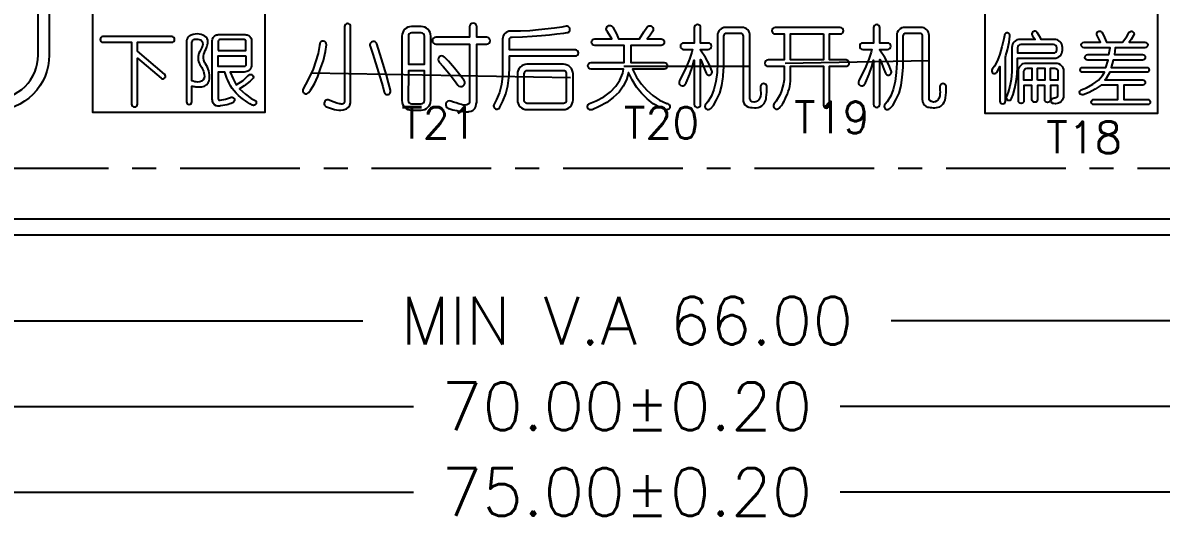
# Model space of a CAD drawing. Header units: millimetres. Extents: x -41 to 727, y -91 to 104.
# Drawn here: x 10.67 to 46.34, y -1.12 to 14.55 of the extents above; entities that cross this region are included whole.
import ezdxf

# ---------------------------------------------------------------- set-up
doc = ezdxf.new("R2010")
doc.units = ezdxf.units.MM
doc.header["$LTSCALE"] = 3
doc.header["$MEASUREMENT"] = 0
doc.linetypes.add('CENTER', pattern=[2, 1.25, -0.25, 0.25, -0.25])
for name, color, linetype in [('DIM', 102, 'Continuous'), ('POL', 1, 'Continuous'), ('VA', 5, 'Continuous')]:
    doc.layers.add(name, color=color, linetype=linetype)
doc.styles.add('ROMANS', font='romans.shx')
doc.dimstyles.new('1h5', dxfattribs={"dimtxt": 1.5, "dimasz": 1.2, "dimexe": 0.6, "dimexo": 0.3, "dimgap": 0.3, "dimtad": 0, "dimtxsty": 'Standard', "dimcen": 1.2, "dimadec": 0, "dimazin": 0, "dimtfac": 1, "dimtmove": 0, "dimatfit": 3, "dimfxl": 0, "dimarcsym": 0})

# ---------------------------------------------------------------- blocks, each defined once
blk = doc.blocks.new('*D9')
at = {"layer": 'DEFPOINTS', "color": 0}
for p in [(-7.9, 7.9), (67.1, 7.9), (-7.9, -0.146)]:
    blk.add_point(p, dxfattribs=at)
at = {"layer": 'DIM', "color": 0, "lineweight": -2}
for p, q in [((-7.9, 7.527), (-7.9, -0.518)), ((67.1, 7.527), (67.1, -0.518)), ((-6.708, -0.146), (22.916, -0.146)), ((65.908, -0.146), (36.284, -0.146))]:
    blk.add_line(p, q, dxfattribs=at)
at = {"layer": 'DIM', "color": 0}
for points in [[(-6.708, 0.053), (-6.708, -0.345), (-7.9, -0.146)], [(65.908, 0.053), (65.908, -0.345), (67.1, -0.146)]]:
    blk.add_solid(points, dxfattribs=at)
at = {"layer": 'DIM', "color": 0, "insert": (29.6, -0.146), "char_height": 1.49, "attachment_point": 5, "style": 'ROMANS'}
blk.add_mtext('75.00%%p0.20', dxfattribs=at)
blk = doc.blocks.new('*D10')
at = {"layer": 'DEFPOINTS', "color": 0}
for p in [(-5.4, 7.9), (64.6, 7.9), (-5.4, 2.536)]:
    blk.add_point(p, dxfattribs=at)
at = {"layer": 'DIM', "color": 0, "lineweight": -2}
for p, q in [((-5.4, 7.527), (-5.4, 2.164)), ((64.6, 7.527), (64.6, 2.164)), ((-4.208, 2.536), (22.916, 2.536)), ((63.408, 2.536), (36.284, 2.536))]:
    blk.add_line(p, q, dxfattribs=at)
at = {"layer": 'DIM', "color": 0}
for points in [[(-4.208, 2.735), (-4.208, 2.337), (-5.4, 2.536)], [(63.408, 2.735), (63.408, 2.337), (64.6, 2.536)]]:
    blk.add_solid(points, dxfattribs=at)
at = {"layer": 'DIM', "color": 0, "insert": (29.6, 2.536), "char_height": 1.49, "attachment_point": 5, "style": 'ROMANS'}
blk.add_mtext('70.00%%p0.20', dxfattribs=at)
blk = doc.blocks.new('*D11')
at = {"layer": 'DEFPOINTS', "color": 0}
for p in [(-3.4, 10), (62.6, 10), (-3.4, 5.218)]:
    blk.add_point(p, dxfattribs=at)
at = {"layer": 'DIM', "color": 0, "lineweight": -2}
for p, q in [((-3.4, 9.627), (-3.4, 4.846)), ((62.6, 9.627), (62.6, 4.846)), ((-2.208, 5.218), (21.32, 5.218)), ((61.408, 5.218), (37.88, 5.218))]:
    blk.add_line(p, q, dxfattribs=at)
at = {"layer": 'DIM', "color": 0}
for points in [[(-2.208, 5.417), (-2.208, 5.019), (-3.4, 5.218)], [(61.408, 5.417), (61.408, 5.019), (62.6, 5.218)]]:
    blk.add_solid(points, dxfattribs=at)
at = {"layer": 'DIM', "color": 0, "insert": (29.6, 5.218), "char_height": 1.49, "attachment_point": 5, "style": 'ROMANS'}
blk.add_mtext('MIN V.A 66.00', dxfattribs=at)

msp = doc.modelspace()

# ---------------------------------------------------------------- linework, layer by layer
msp.add_line((67.1, 7.9), (-7.9, 7.9))
for points in [[(11.497, 13.54, -0.414214), (9.757, 11.8), (9.257, 11.8), (9.257, 12.15), (9.757, 12.15, 0.414214), (11.147, 13.54), (11.147, 31.062, 0.414214), (9.757, 32.452), (9.257, 32.452), (9.257, 32.802), (9.757, 32.802, -0.414214), (11.497, 31.062)], [(20.751, 14.432), (20.751, 12.122), (20.748, 12.092), (20.745, 12.072, -0.328665), (20.696, 12.011), (20.678, 12.007, -0.070444), (20.616, 12.01), (20.593, 12.014, -0.049754), (20.267, 12.131, 1.016351), (20.189, 11.917, 0.018557), (20.434, 11.837, 0.105117), (20.703, 11.821), (20.741, 11.83, 0.310575), (20.936, 12.045, 0.017604), (20.942, 12.122), (20.942, 14.432, 1)], [(22.85, 14.435, 0.414214), (22.55, 14.135), (22.549, 12.116, 0.414214), (22.85, 11.815), (23.151, 11.815, 0.414214), (23.453, 12.116), (23.453, 14.135, 0.414214), (23.153, 14.435)], [(25.208, 14.097), (24.895, 14.097), (24.895, 14.423, 1), (24.669, 14.423), (24.669, 14.097), (23.61, 14.097, 1), (23.61, 13.884), (24.669, 13.884), (24.669, 12.066, -0.211186), (24.641, 12.008, -0.206017), (24.412, 11.988, -0.023867), (24.08, 12.098, 1), (24, 11.871), (24.017, 11.865, 0.062857), (24.525, 11.765), (24.575, 11.765), (24.625, 11.767), (24.65, 11.769, 0.324897), (24.863, 11.934, 0.094288), (24.895, 12.191), (24.895, 13.884), (25.208, 13.884, 1)], [(25.916, 14.033, -0.41392), (25.986, 14.102), (26.004, 14.102), (26.33, 14.115), (26.631, 14.128), (26.919, 14.153), (27.17, 14.178), (27.408, 14.203), (27.621, 14.228), (27.727, 14.242, 1.021285), (27.697, 14.44), (27.559, 14.416), (27.333, 14.378), (26.831, 14.328), (26.556, 14.303), (26.267, 14.291), (25.953, 14.291, 0.414214), (25.703, 14.041), (25.703, 12.874), (25.665, 12.623), (25.603, 12.372), (25.515, 12.146), (25.435, 12.002, 1.021965), (25.619, 11.904), (25.716, 12.096), (25.803, 12.322), (25.866, 12.573), (25.904, 12.823), (25.916, 13.099), (25.916, 13.513), (27.985, 13.513, 1), (27.985, 13.701), (25.916, 13.701)], [(29.582, 12.769), (29.479, 12.565), (29.352, 12.373), (29.173, 12.207), (28.968, 12.054), (28.726, 11.926), (28.512, 11.829, -1.01934), (28.43, 12.021), (28.636, 12.105), (28.879, 12.233), (29.083, 12.386), (29.25, 12.565), (29.377, 12.757), (29.467, 12.974), (29.492, 13.101), (28.482, 13.101, -1), (28.482, 13.306), (29.518, 13.306), (29.518, 13.842), (28.597, 13.842, -1), (28.597, 14.047), (29.122, 14.047), (28.994, 14.264), (28.972, 14.298, -1.035035), (29.155, 14.411), (29.275, 14.2), (29.339, 14.047), (29.99, 14.047), (30.131, 14.264), (30.221, 14.408, -1.002361), (30.408, 14.291), (30.31, 14.136), (30.233, 14.047), (30.668, 14.047, -1), (30.668, 13.842), (29.722, 13.842), (29.722, 13.306), (30.771, 13.306, -1), (30.771, 13.101), (29.773, 13.101), (29.901, 12.846), (30.054, 12.629), (30.22, 12.437), (30.412, 12.271), (30.616, 12.131), (30.846, 12.028), (30.878, 12.018, -1.039142), (30.807, 11.831), (30.642, 11.901), (30.425, 12.016), (30.233, 12.169), (30.054, 12.348), (29.901, 12.539), (29.761, 12.769), (29.646, 12.999)], [(31.658, 13.177), (31.708, 13.377), (31.708, 11.998, 1), (31.909, 11.998), (31.909, 13.402), (31.934, 13.352), (32.034, 13.102), (32.083, 12.976, 1.013912), (32.265, 13.05), (32.185, 13.239), (32.06, 13.465), (31.909, 13.691), (31.909, 13.716), (32.147, 13.716, 1), (32.147, 13.917), (31.909, 13.917), (31.909, 14.399, 1), (31.708, 14.399), (31.708, 13.917), (31.376, 13.917, 1), (31.376, 13.716), (31.658, 13.716), (31.633, 13.628), (31.558, 13.415), (31.47, 13.177), (31.246, 12.729, 0.962332), (31.429, 12.628), (31.458, 12.675), (31.571, 12.939)], [(33.238, 14.13), (33.238, 12.149, 0.015558), (33.243, 12.093, 0.301023), (33.391, 11.921), (33.423, 11.91, 0.047597), (33.524, 11.895), (33.594, 11.892, 0.173784), (33.825, 11.945, 0.152039), (33.943, 12.109, 0.043273), (33.968, 12.209, 0.026534), (33.987, 12.539, 1.048379), (33.783, 12.536), (33.79, 12.431, -0.127383), (33.762, 12.193, -0.131234), (33.689, 12.098, -0.3351), (33.478, 12.109), (33.468, 12.122, -0.085043), (33.451, 12.199), (33.451, 14.14, 0.432017), (33.201, 14.406), (32.688, 14.406, 0.417964), (32.436, 14.154), (32.436, 13.29), (32.423, 12.989), (32.386, 12.713), (32.323, 12.462), (32.248, 12.261), (32.135, 12.073), (32.072, 12.005, 0.414214), (32.078, 11.86, 0.427895), (32.227, 11.87), (32.31, 11.96), (32.411, 12.136), (32.511, 12.349), (32.574, 12.587, 0.029391), (32.635, 13.138), (32.636, 13.152), (32.636, 14.129, -0.416863), (32.736, 14.23), (33.138, 14.23, -0.414214)], [(36.284, 14.403), (34.241, 14.403, 1), (34.243, 14.202), (34.529, 14.202), (34.529, 13.387), (34.022, 13.387, 1), (34.022, 13.187), (34.529, 13.187), (34.529, 12.886, -0.170817), (34.208, 12.003, 0.923331), (34.37, 11.88, 0.097023), (34.593, 12.239, 0.120463), (34.73, 12.886), (34.73, 13.187), (35.758, 13.187), (35.758, 11.971, 1), (35.946, 11.971), (35.946, 13.187), (36.466, 13.187, 1), (36.465, 13.387), (35.946, 13.387), (35.946, 14.202), (36.285, 14.202, 1)], [(37.276, 13.177), (37.327, 13.377), (37.327, 11.998, 1), (37.527, 11.998), (37.527, 13.402), (37.552, 13.352), (37.653, 13.102), (37.701, 12.976, 1.013912), (37.883, 13.05), (37.803, 13.239), (37.678, 13.465), (37.527, 13.691), (37.527, 13.716), (37.765, 13.716, 1), (37.765, 13.917), (37.527, 13.917), (37.527, 14.399, 1), (37.327, 14.399), (37.327, 13.917), (36.994, 13.917, 1), (36.994, 13.716), (37.276, 13.716), (37.251, 13.628), (37.176, 13.415), (37.088, 13.177), (36.864, 12.729, 0.962332), (37.047, 12.628), (37.076, 12.675), (37.189, 12.939)], [(38.054, 13.29), (38.041, 12.989), (38.004, 12.713), (37.941, 12.462), (37.866, 12.261), (37.753, 12.073), (37.69, 12.005, 1), (37.842, 11.866), (37.928, 11.96), (38.029, 12.136), (38.129, 12.349), (38.192, 12.587), (38.229, 12.851), (38.254, 13.152), (38.254, 14.13, -0.414214), (38.354, 14.23), (38.756, 14.23, -0.415572), (38.856, 14.13), (38.856, 12.149, 0.03635), (38.865, 12.071, 0.27841), (39.031, 11.913), (39.063, 11.905), (39.097, 11.899, 0.024153), (39.2, 11.892, 0.119941), (39.404, 11.923, 0.069175), (39.46, 11.958, 0.174543), (39.584, 12.197, 0.037594), (39.605, 12.539, 1.048379), (39.401, 12.536), (39.407, 12.443, -0.117548), (39.384, 12.204, -0.125828), (39.316, 12.105, -0.366855), (39.093, 12.113), (39.084, 12.126, -0.084944), (39.069, 12.199), (39.069, 14.155, 0.419734), (38.816, 14.406), (38.307, 14.406, 0.420759), (38.054, 14.154)], [(41.914, 14.031, 0.414214), (41.664, 13.781), (41.664, 13.015), (41.639, 12.777), (41.602, 12.564), (41.551, 12.376), (41.492, 12.247, 1.026293), (41.653, 12.178), (41.702, 12.301), (41.752, 12.501), (41.802, 12.714), (41.827, 12.94), (41.84, 13.191), (41.84, 13.442), (42.994, 13.442, 0.414214), (43.244, 13.692), (43.244, 13.781, 0.414214), (42.994, 14.031), (42.58, 14.031), (42.555, 14.081), (42.455, 14.244, 1.055061), (42.307, 14.141), (42.392, 14.031)], [(45.756, 13.379), (44.84, 13.379), (44.778, 13.153), (45.887, 13.153, -1), (45.887, 13.003), (44.728, 13.003), (44.615, 12.802), (44.577, 12.765), (45.762, 12.765, -1), (45.762, 12.602), (45.166, 12.602), (45.166, 12.15), (45.919, 12.15, -1), (45.919, 11.987), (44.232, 11.987, -1), (44.232, 12.15), (44.978, 12.15), (44.978, 12.602), (44.464, 12.602), (44.276, 12.476), (44.088, 12.363), (43.892, 12.298, -0.971045), (43.836, 12.448), (44, 12.514), (44.201, 12.627), (44.376, 12.752), (44.502, 12.902), (44.565, 13.003), (43.881, 13.003, -1), (43.881, 13.153), (44.602, 13.153), (44.677, 13.379), (44.038, 13.379, -1), (44.038, 13.555), (44.702, 13.555), (44.74, 13.768), (43.924, 13.768, -1), (43.924, 13.943), (44.439, 13.943), (44.338, 14.15, -1.081535), (44.49, 14.242), (44.565, 14.094), (44.627, 13.943), (45.129, 13.943), (45.267, 14.119), (45.326, 14.238, -1.034631), (45.478, 14.156), (45.405, 14.031), (45.342, 13.943), (45.831, 13.943, -1), (45.831, 13.768), (44.903, 13.768), (44.878, 13.555), (45.756, 13.555, -1)], [(15.337, 14.117), (13.181, 14.117, 1), (13.181, 13.942), (14.079, 13.942), (14.079, 12.006, 1), (14.264, 12.006), (14.264, 13.438), (15.001, 12.812, 1), (15.109, 12.94), (14.264, 13.658), (14.264, 13.942), (15.337, 13.942, 1)], [(15.803, 13.985), (15.803, 12.073, 1), (15.966, 12.073), (15.966, 12.568, 0.0139), (16.094, 12.549, 0.07297), (16.282, 12.55, 0.319783), (16.507, 12.737, 0.191488), (16.422, 13.215), (16.389, 13.268, -0.07841), (16.34, 13.381, -0.150464), (16.362, 13.622), (16.386, 13.681), (16.411, 13.739), (16.435, 13.798, 0.100445), (16.469, 13.949, 0.242415), (16.371, 14.136, 0.273671), (15.886, 14.132, 0.251251)], [(16.211, 13.648, 0.274605), (16.221, 13.243, -0.028418), (16.292, 13.123), (16.311, 13.08), (16.327, 13.034, -0.139474), (16.353, 12.819, -0.337206), (16.149, 12.692, -0.068489), (15.966, 12.732), (15.966, 13.935), (15.97, 13.959, -0.291924), (16.053, 14.034, -0.137469), (16.191, 14.032, -0.396774), (16.309, 13.875, -0.082163), (16.278, 13.782), (16.255, 13.736), (16.232, 13.692)], [(16.893, 14.186), (17.56, 14.186, -0.016185), (17.635, 14.182, -0.052672), (17.7, 14.169, -0.295172), (17.83, 14.032, -0.016112), (17.834, 13.985), (17.834, 13.233, -0.023783), (17.825, 13.159, -0.263158), (17.724, 13.037, -0.105269), (17.56, 13.007), (17.17, 13.007), (17.258, 12.794), (17.358, 12.606), (17.571, 12.744), (17.734, 12.895), (17.75, 12.91, -1), (17.869, 12.791), (17.797, 12.719), (17.609, 12.581), (17.458, 12.481), (17.646, 12.318), (17.822, 12.18), (17.929, 12.13, -1.082987), (17.856, 11.975, -0.028008), (17.583, 12.15, -0.1484), (17.093, 12.755, -0.025024), (16.995, 13.007), (16.794, 13.007), (16.794, 12.171, 0.477458), (16.853, 12.122), (17.019, 12.155), (17.179, 12.214, -0.588858), (17.302, 12.11), (17.297, 12.094, -0.220322), (17.241, 12.041, -0.014085), (17.061, 11.983), (16.998, 11.968), (16.933, 11.956), (16.868, 11.945), (16.835, 11.94), (16.801, 11.937), (16.785, 11.936, -0.362622), (16.614, 12.092, -0.023381), (16.606, 12.155), (16.606, 13.985, -0.307621), (16.72, 14.161, -0.091859), (16.816, 14.183, -0.018811)], [(16.794, 13.684), (17.659, 13.684), (17.659, 13.973, 0.414214), (17.609, 14.023), (16.844, 14.023, 0.414214), (16.794, 13.973)], [(19.924, 13.585), (19.771, 13.102), (19.657, 12.86), (19.53, 12.618), (19.453, 12.485, 0.957932), (19.633, 12.37), (19.682, 12.44), (19.81, 12.644), (19.911, 12.873), (20, 13.115), (20.09, 13.369), (20.153, 13.649), (20.181, 13.861, 0.975234), (19.972, 13.893), (19.962, 13.84)], [(21.553, 13.815), (21.642, 13.573), (21.948, 12.555), (21.989, 12.382, 1.045001), (22.19, 12.44), (22.189, 12.44), (22.126, 12.669), (22.062, 12.911), (21.909, 13.42), (21.761, 13.887, 1.025686), (21.553, 13.815)], [(23.253, 14.135, 0.414214), (23.153, 14.235), (22.85, 14.235, 0.414214), (22.75, 14.135), (22.75, 14.135), (22.75, 13.257), (23.253, 13.257)], [(41.213, 13.366), (41.113, 13.191), (41.047, 13.101, 0.977288), (41.191, 12.991), (41.2, 13.003), (41.288, 13.179), (41.288, 12.1, 1), (41.464, 12.1), (41.464, 13.479), (41.476, 13.529), (41.526, 13.705), (41.577, 13.943), (41.602, 14.132, 1.001489), (41.428, 14.156), (41.414, 14.044), (41.351, 13.793), (41.288, 13.567)], [(41.94, 13.868, 0.414214), (41.84, 13.768), (41.84, 13.605), (42.969, 13.605, 0.414214), (43.069, 13.705), (43.069, 13.768, 0.414214), (42.969, 13.868)], [(17.659, 13.521), (17.659, 13.233, -0.414214), (17.609, 13.183), (16.794, 13.183), (16.794, 13.521)], [(23.842, 13.181), (24.017, 12.968), (24.193, 12.743), (24.3, 12.598, 0.99524), (24.496, 12.741), (24.368, 12.918), (24.193, 13.131), (24.005, 13.344), (23.881, 13.476, 0.999055), (23.714, 13.318)], [(26.468, 13.25, 0.414214), (26.168, 12.95), (26.166, 12.134, 0.414214), (26.468, 11.833), (27.609, 11.833, 0.414214), (27.91, 12.134), (27.91, 12.95, 0.414214), (27.61, 13.25)], [(42.04, 12.113, -1), (41.865, 12.113), (41.865, 13.041, -0.414214), (42.115, 13.291), (43.032, 13.291, -0.414214), (43.282, 13.041), (43.282, 12.267, -0.419972), (43.027, 12.017), (42.98, 12.018, -0.967258), (42.986, 12.2), (43.006, 12.2, 0.414214), (43.106, 12.3), (43.106, 12.589), (42.868, 12.589), (42.868, 12.143, -1), (42.693, 12.143), (42.693, 12.589), (42.467, 12.589), (42.467, 12.15, -1), (42.291, 12.15), (42.291, 12.589), (42.04, 12.589)], [(22.749, 12.116, 0.413961), (22.85, 12.015), (23.151, 12.015, 0.414214), (23.253, 12.116), (23.253, 13.044), (22.75, 13.044)], [(26.468, 13.05, 0.414214), (26.368, 12.95), (26.368, 12.95), (26.366, 12.134, 0.413961), (26.468, 12.033), (27.609, 12.033, 0.414214), (27.71, 12.134), (27.71, 12.95, 0.414214), (27.61, 13.05)], [(42.04, 13.028, -0.414214), (42.14, 13.128), (42.291, 13.128), (42.291, 12.752), (42.04, 12.752)], [(43.006, 13.128, -0.414214), (43.106, 13.028), (43.106, 12.752), (42.868, 12.752), (42.868, 13.128)]]:
    msp.add_lwpolyline(points, format="xyb", close=True)
for points in [[(35.758, 14.202), (35.758, 13.387), (34.73, 13.387), (34.73, 14.202)], [(42.467, 12.752), (42.467, 13.128), (42.693, 13.128), (42.693, 12.752)]]:
    msp.add_lwpolyline(points, close=True)
at = {"layer": 'DIM'}
for p, q in [((34.556, 13.285), (39.069, 13.369)), ((19.714, 12.981), (27.83, 12.839)), ((29.501, 13.187), (33.451, 13.187))]:
    msp.add_line(p, q, dxfattribs=at)
at = {"layer": 'DIM', "linetype": 'Continuous', "ltscale": 0.5}
msp.add_lwpolyline([(40.826, 17.133), (46.23, 17.133), (46.23, 11.705), (40.826, 11.705)], close=True, dxfattribs=at)
at = {"layer": 'DIM'}
msp.add_lwpolyline([(12.863, 16.931), (18.249, 16.931), (18.249, 11.745), (12.863, 11.745)], close=True, dxfattribs=at)
at = {"layer": 'POL'}
msp.add_lwpolyline([(64.1, 8.4), (-4.9, 8.4), (-4.9, 66.6), (64.1, 66.6)], close=True, dxfattribs=at)
at = {"layer": 'VA', "linetype": 'CENTER'}
msp.add_lwpolyline([(62.6, 11), (62.6, 64, 0.414214), (61.6, 65), (-2.4, 65, 0.414214), (-3.4, 64), (-3.4, 11, 0.414214), (-2.4, 10), (61.6, 10, 0.414214)], format="xyb", close=True, dxfattribs=at)

# ---------------------------------------------------------------- texts
at = {"layer": 'DIM', "linetype": 'Continuous', "ltscale": 0.5, "style": 'ROMANS'}
for s, p in [('T21', (22.524, 10.924)), ('T20', (29.5, 10.925)), ('T19', (34.837, 11.093)), ('T18', (42.741, 10.47))]:
    msp.add_text(s, height=0.9874, dxfattribs=at).set_placement(p)

# ---------------------------------------------------------------- dimensions: what is measured, and where the dimension line sits
at = {"layer": 'DIM'}
for base, p1, p2, text, picture, middle in [((-3.4, 5.218), (62.6, 10), (-3.4, 10), 'MIN V.A <>', '*D11', (29.6, 5.218)), ((-7.9, -0.146), (67.1, 7.9), (-7.9, 7.9), '<>%%p0.20', '*D9', (29.6, -0.146)), ((-5.4, 2.536), (64.6, 7.9), (-5.4, 7.9), '<>%%p0.20', '*D10', (29.6, 2.536))]:
    dim = msp.add_linear_dim(base=base, p1=p1, p2=p2, angle=180, text=text, dimstyle='1h5', override={"dimtxt": 1.49, "dimasz": 1.192, "dimexe": 0.3725, "dimexo": 0.3725, "dimgap": 0.298, "dimzin": 0, "dimdsep": 46, "dimtxsty": 'ROMANS', "dimtp": 0.15, "dimtm": 0.15, "dimtofl": 0, "dimatfit": 0}, dxfattribs=at)
    dim.commit()
    dim.dimension.update_dxf_attribs({"geometry": picture, "text_midpoint": middle})

doc.saveas('drawing.dxf')
